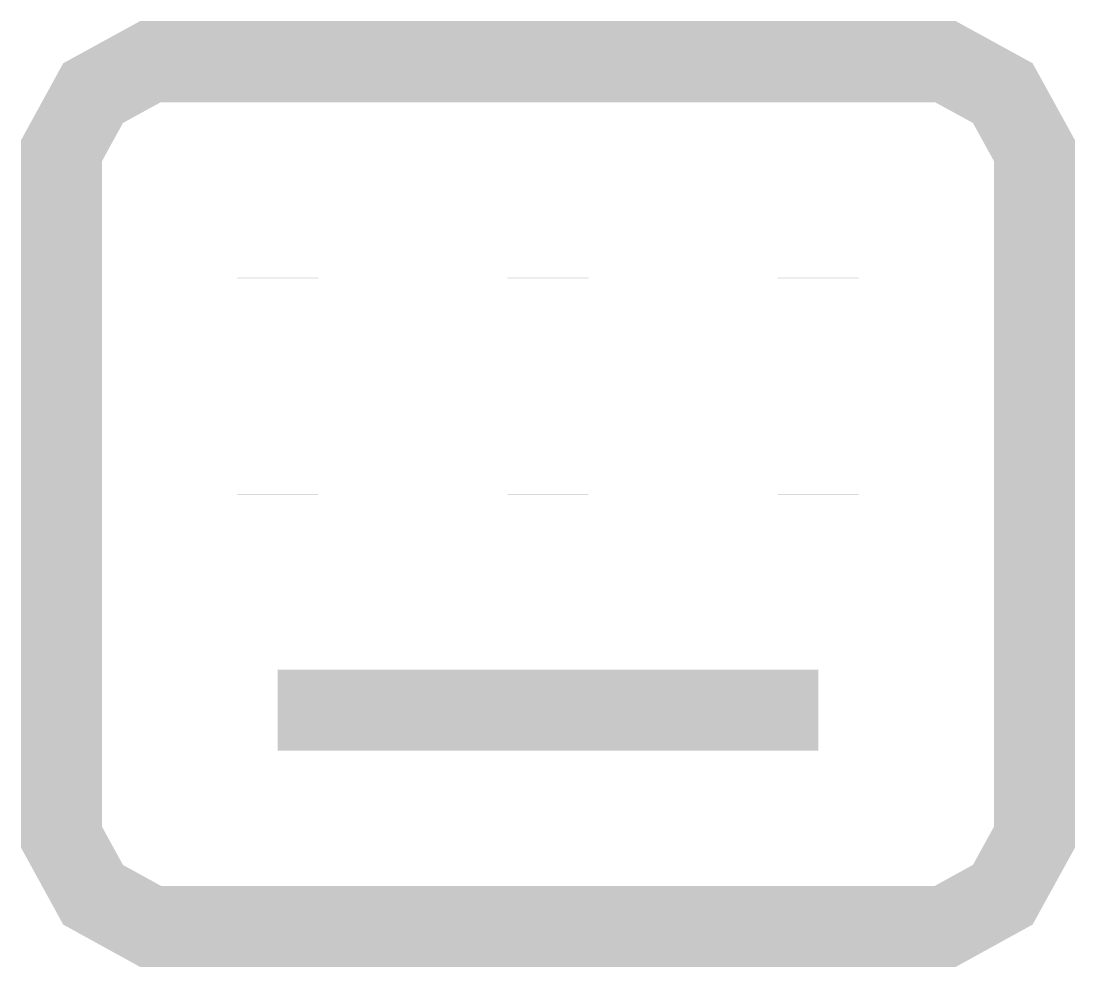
# Model space of a CAD drawing. Extents: x 0.043 to 0.415, y 0.062 to 0.396.
import ezdxf

# ---------------------------------------------------------------- set-up
doc = ezdxf.new("R2010")
doc.units = 0
doc.layers.get('0').update_dxf_attribs({"linetype": 'CONTINUOUS'})

msp = doc.modelspace()

# ---------------------------------------------------------------- linework, layer by layer
at = {"color": 7, "const_width": 0.02865}
msp.add_lwpolyline([(0.09549, 0.38194), (0.36285, 0.38194), (0.36957, 0.38194), (0.38987, 0.37082), (0.40104, 0.35053), (0.40104, 0.34375), (0.40104, 0.11458), (0.40104, 0.10786), (0.38987, 0.08757), (0.36957, 0.07639), (0.36285, 0.07639), (0.09549, 0.07639), (0.0887, 0.07639), (0.06841, 0.08757), (0.05729, 0.10786), (0.05729, 0.11458), (0.05729, 0.34375), (0.05729, 0.35053), (0.06841, 0.37082), (0.0887, 0.38194), (0.09549, 0.38194)], close=True, dxfattribs=at)
for points in [[(0.13368, 0.30556), (0.13368, 0.30534)], [(0.22917, 0.30556), (0.22917, 0.30534)], [(0.32465, 0.30556), (0.32465, 0.30534)], [(0.13368, 0.22917), (0.13368, 0.22895)], [(0.22917, 0.22917), (0.22917, 0.22895)], [(0.32465, 0.22917), (0.32465, 0.22895)], [(0.13368, 0.15278), (0.32465, 0.15278)]]:
    msp.add_lwpolyline(points, dxfattribs=at)

doc.saveas('drawing.dxf')
